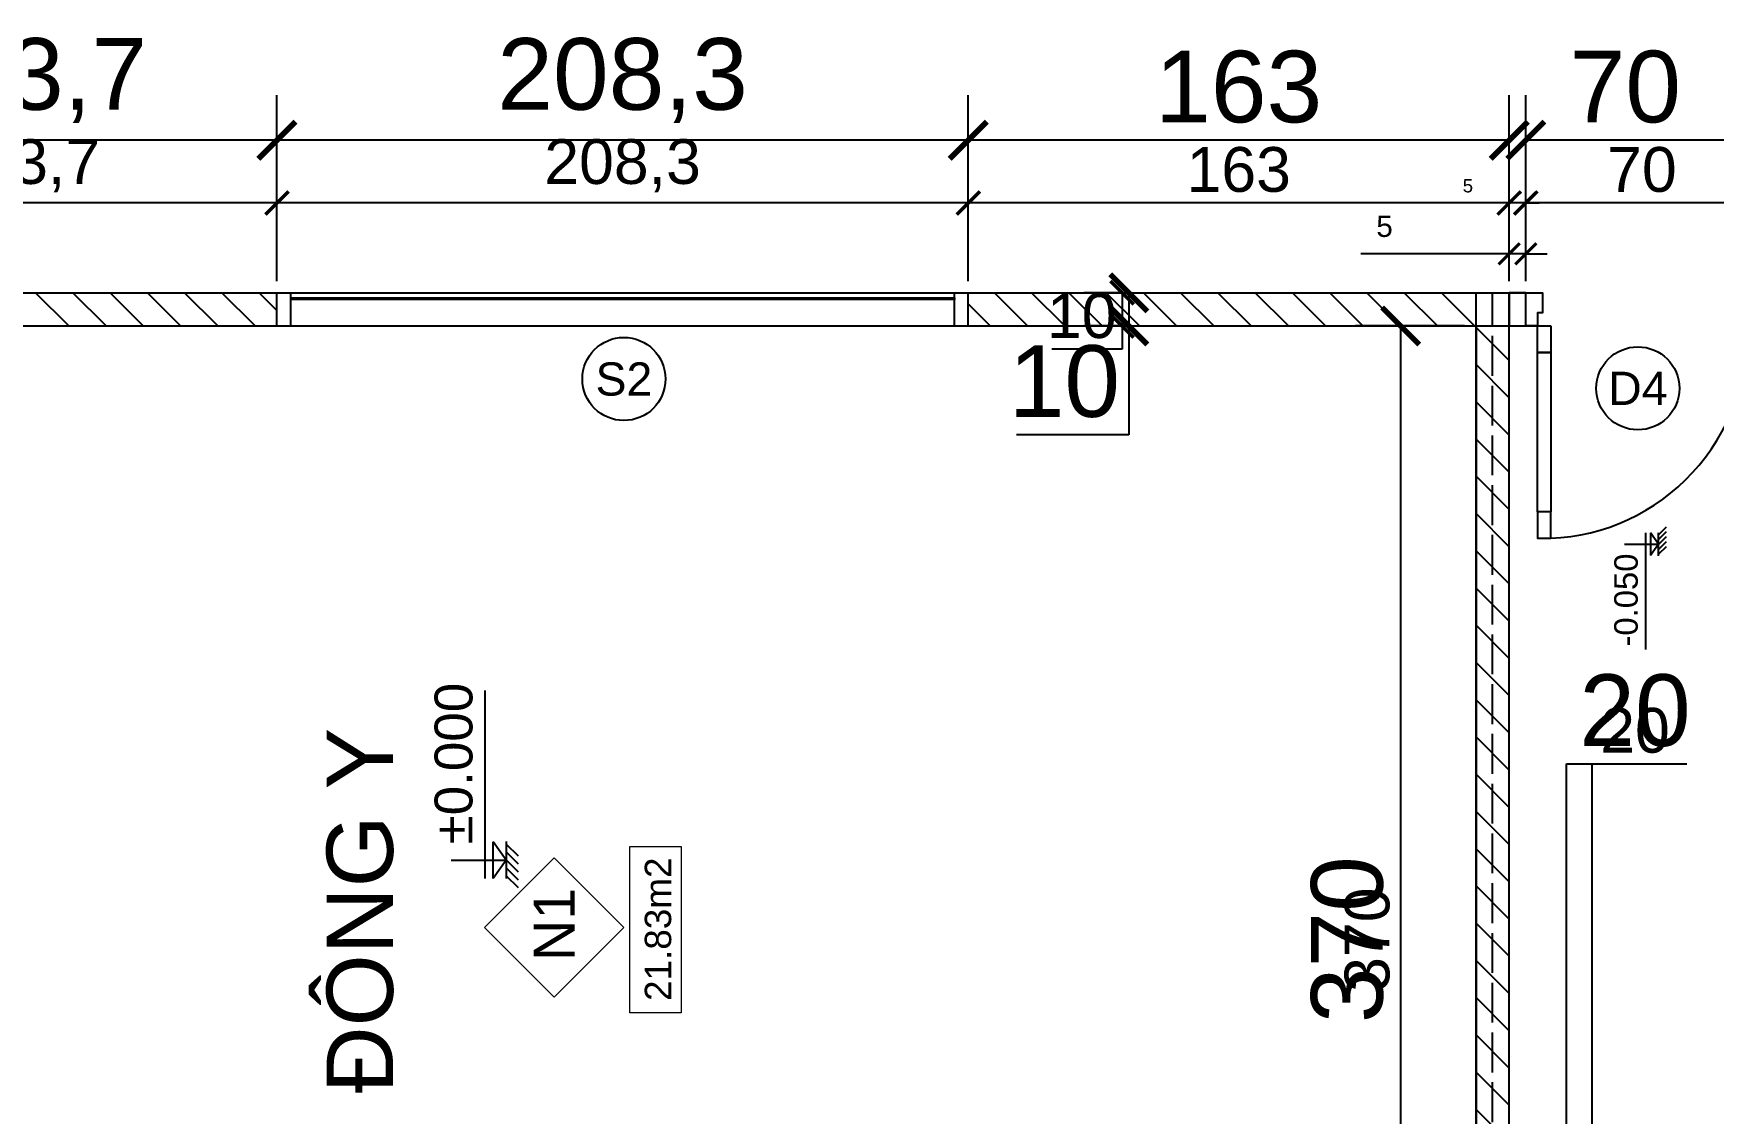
# Model space of a CAD drawing. Header units: millimetres. Extents: x -26398 to 135532, y -376633 to 43268.
# Drawn here: x 9597 to 10104, y -358722 to -358397 of the extents above; entities that cross this region are included whole.
import ezdxf
from ezdxf.enums import TextEntityAlignment as Align

# ---------------------------------------------------------------- set-up
doc = ezdxf.new("R2010")
doc.units = ezdxf.units.MM
doc.linetypes.add('ACAD_ISO02W100', pattern=[15, 12, -3])
for name, color, linetype in [('0 @ 5', 7, 'Continuous'), ('0 @ 8', 7, 'Continuous'), ('A-Door', 150, 'Continuous'), ('A5-KICHTHUOC', 251, 'Continuous'), ('cửa', 152, 'Continuous'), ('NT', 1, 'Continuous'), ('trục chia', 160, 'ACAD_ISO02W100'), ('TƯỜNG', 52, 'Continuous')]:
    doc.layers.add(name, color=color, linetype=linetype)
doc.layers.add('A6-GHICHU', color=147, linetype='Continuous', lineweight=20)
doc.styles.add('GHICHU35', font='', dxfattribs={"width": 0.9, "height": 350})
doc.styles.get("Standard").update_dxf_attribs({"font": 'arial.ttf'})
doc.styles.add('TUANH', font='')
doc.styles.get('GHICHU35').set_extended_font_data('VNI-Helve')
doc.styles.get('TUANH').set_extended_font_data('VNI-Helve-Condense', bold=True)
doc.dimstyles.new('SCALE dimmatbang', dxfattribs={"dimscale": 70, "dimtxt": 2.7, "dimasz": 1.4, "dimexe": 1.7, "dimexo": 0.7, "dimtad": 1, "dimtoh": 1, "dimdec": 1, "dimtxsty": 'Standard', "dimblk": 'ARCHTICK', "dimcen": 2.5, "dimclrd": 1, "dimclre": 256, "dimadec": 0, "dimazin": 0, "dimtfac": 1, "dimtdec": 1, "dimtmove": 0, "dimatfit": 3, "dimfxl": 1, "dimarcsym": 0})
pattern_1 = [(135, (-202.924, -361103.396), (-5.61266, -5.61266), [])]

# ---------------------------------------------------------------- blocks, each defined once
blk = doc.blocks.new('A$C7DB75F4D')
at = {"layer": 'A-Door'}
for points in [[(625, 740), (625, 660), (665, 660), (665, 740)], [(625, 180), (625, 660), (665, 660), (665, 180)], [(625, 100), (625, 180), (665, 180), (665, 100)], [(35, 100), (35, 60), (50, 60), (50, 50), (50, 0), (0, 0), (0, 100)], [(665, 100), (700, 100), (700, 0), (650, 0), (650, 50), (650, 60), (665, 60)]]:
    blk.add_lwpolyline(points, close=True, dxfattribs=at)
at = {"layer": 'NT', "color": 1}
blk.add_arc((650, 125), 615.5, 92.3278, 182.3278, dxfattribs=at)
blk = doc.blocks.new('1-cote nen')
for p, q in [((-1.8, 267.2), (-1.8, 0)), ((-91.4, 101.9), (827.5, 101.9)), ((-1.8, 0), (-91.4, 62.9)), ((-91.4, 62.9), (87.7, 62.9)), ((89.6, 0), (-91.4, 0)), ((-1.8, 0), (87.7, 62.9)), ((-137.3, -60), (-77.3, 0)), ((-98.7, -60), (-38.7, 0)), ((-60, -60), (0, 0)), ((-21.3, -60), (38.7, 0)), ((17.3, -60), (77.3, 0))]:
    blk.add_line(p, q)
at = {"ltscale": 50, "style": 'GHICHU35', "width": 0.9}
blk.add_attdef('%%P0.000', (75.5, 163.9), '', height=187.5, dxfattribs=at)
blk = doc.blocks.new('_ArchTick')
at = {"color": 0, "linetype": 'ByBlock', "const_width": 0.15}
blk.add_lwpolyline([(-0.5, -0.5), (0.5, 0.5)], dxfattribs=at)
blk = doc.blocks.new('*D7872')
at = {"color": 1, "lineweight": -2, "transparency": 16777216}
for p, q in [((10059.34, -358854.95), (10059.34, -358616.95)), ((10059.34, -358616.95), (10095.57, -358616.95)), ((10059.34, -358874.95), (10059.34, -358854.95))]:
    blk.add_line(p, q, dxfattribs=at)
at = {"lineweight": -2, "transparency": 16777216}
for p, q in [((10057.92, -358854.95), (10072.94, -358854.95)), ((10057.92, -358874.95), (10072.94, -358874.95))]:
    blk.add_line(p, q, dxfattribs=at)
at = {"layer": 'DEFPOINTS', "color": 0, "transparency": 16777216}
for p in [(10052.32, -358854.95), (10059.34, -358854.95), (10052.32, -358874.95)]:
    blk.add_point(p, dxfattribs=at)
at = {"color": 1, "lineweight": -2, "transparency": 16777216, "xscale": 11.2, "yscale": 11.2, "zscale": 11.2}
for p, rotation in [((10059.34, -358854.95), 90), ((10059.34, -358874.95), 270)]:
    blk.add_blockref('_ArchTick', p, dxfattribs=dict(at, rotation=rotation))
at = {"color": 0, "transparency": 16777216, "insert": (10079.96, -358600.92), "char_height": 21.6, "attachment_point": 5}
blk.add_mtext('20', dxfattribs=at)
blk = doc.blocks.new('*D7873')
at = {"color": 1, "lineweight": -2, "transparency": 16777216}
for p, q in [((10067.07, -358854.95), (10067.07, -358616.95)), ((10067.07, -358616.95), (10089.72, -358616.95)), ((10067.07, -358874.95), (10067.07, -358854.95))]:
    blk.add_line(p, q, dxfattribs=at)
at = {"lineweight": -2, "transparency": 16777216}
for p, q in [((10055.82, -358854.95), (10075.57, -358854.95)), ((10055.82, -358874.95), (10075.57, -358874.95))]:
    blk.add_line(p, q, dxfattribs=at)
at = {"layer": 'DEFPOINTS', "color": 0, "transparency": 16777216}
for p in [(10052.32, -358854.95), (10067.07, -358854.95), (10052.32, -358874.95)]:
    blk.add_point(p, dxfattribs=at)
at = {"color": 1, "lineweight": -2, "transparency": 16777216, "xscale": 7, "yscale": 7, "zscale": 7}
for p, rotation in [((10067.07, -358854.95), 90), ((10067.07, -358874.95), 270)]:
    blk.add_blockref('_ArchTick', p, dxfattribs=dict(at, rotation=rotation))
at = {"color": 0, "transparency": 16777216, "insert": (10079.96, -358606.93), "char_height": 13.5, "attachment_point": 5}
blk.add_mtext('20', dxfattribs=at)
blk = doc.blocks.new('*D7890')
at = {"lineweight": -2, "transparency": 16777216}
for p, q in [((10047.05, -358469.35), (10047.05, -358415.36)), ((10117.05, -358469.35), (10117.05, -358415.36))]:
    blk.add_line(p, q, dxfattribs=at)
at = {"color": 1, "lineweight": -2, "transparency": 16777216}
blk.add_line((10117.05, -358428.96), (10047.05, -358428.96), dxfattribs=at)
at = {"layer": 'DEFPOINTS', "color": 0, "transparency": 16777216}
for p in [(10047.05, -358428.96), (10047.05, -358474.95), (10117.05, -358474.95)]:
    blk.add_point(p, dxfattribs=at)
at = {"color": 1, "lineweight": -2, "transparency": 16777216, "xscale": 11.2, "yscale": 11.2, "zscale": 11.2, "rotation": 180}
blk.add_blockref('_ArchTick', (10047.05, -358428.96), dxfattribs=at)
at = {"color": 1, "lineweight": -2, "transparency": 16777216, "xscale": 11.2, "yscale": 11.2, "zscale": 11.2}
blk.add_blockref('_ArchTick', (10117.05, -358428.96), dxfattribs=at)
at = {"color": 0, "transparency": 16777216, "insert": (10077.05, -358412.93), "char_height": 21.6, "attachment_point": 5}
blk.add_mtext('70', dxfattribs=at)
blk = doc.blocks.new('*D7891')
at = {"lineweight": -2, "transparency": 16777216}
for p, q in [((10047.05, -358471.45), (10047.05, -358439.38)), ((10117.05, -358471.45), (10117.05, -358439.38))]:
    blk.add_line(p, q, dxfattribs=at)
at = {"color": 1, "lineweight": -2, "transparency": 16777216}
blk.add_line((10117.05, -358447.88), (10047.05, -358447.88), dxfattribs=at)
at = {"layer": 'DEFPOINTS', "color": 0, "transparency": 16777216}
for p in [(10047.05, -358447.88), (10047.05, -358474.95), (10117.05, -358474.95)]:
    blk.add_point(p, dxfattribs=at)
at = {"color": 1, "lineweight": -2, "transparency": 16777216, "xscale": 7, "yscale": 7, "zscale": 7, "rotation": 180}
blk.add_blockref('_ArchTick', (10047.05, -358447.88), dxfattribs=at)
at = {"color": 1, "lineweight": -2, "transparency": 16777216, "xscale": 7, "yscale": 7, "zscale": 7}
blk.add_blockref('_ArchTick', (10117.05, -358447.88), dxfattribs=at)
at = {"color": 0, "transparency": 16777216, "insert": (10082.05, -358437.86), "char_height": 13.5, "attachment_point": 5}
blk.add_mtext('70', dxfattribs=at)
blk = doc.blocks.new('*D7892')
at = {"lineweight": -2, "transparency": 16777216}
for p, q in [((10042.05, -358469.35), (10042.05, -358449.61)), ((10047.05, -358469.35), (10047.05, -358449.61))]:
    blk.add_line(p, q, dxfattribs=at)
at = {"color": 1, "lineweight": -2, "transparency": 16777216}
for p, q in [((10042.05, -358463.21), (9997.37, -358463.21)), ((10047.05, -358463.21), (10042.05, -358463.21)), ((10047.05, -358463.21), (10053.45, -358463.21))]:
    blk.add_line(p, q, dxfattribs=at)
at = {"layer": 'DEFPOINTS', "color": 0, "transparency": 16777216}
for p in [(10042.05, -358463.21), (10042.05, -358474.95), (10047.05, -358474.95)]:
    blk.add_point(p, dxfattribs=at)
at = {"color": 1, "lineweight": -2, "transparency": 16777216, "xscale": 6.4, "yscale": 6.4, "zscale": 6.4}
blk.add_blockref('_ArchTick', (10042.05, -358463.21), dxfattribs=at)
at = {"color": 1, "lineweight": -2, "transparency": 16777216, "xscale": 6.4, "yscale": 6.4, "zscale": 6.4, "rotation": 180}
blk.add_blockref('_ArchTick', (10047.05, -358463.21), dxfattribs=at)
at = {"color": 0, "transparency": 16777216, "insert": (10004.49, -358454.95), "char_height": 6.4, "attachment_point": 5}
blk.add_mtext('5', dxfattribs=at)
blk = doc.blocks.new('*D7893')
at = {"lineweight": -2, "transparency": 16777216}
for p, q in [((10042.05, -358471.45), (10042.05, -358439.38)), ((10047.05, -358471.45), (10047.05, -358439.38))]:
    blk.add_line(p, q, dxfattribs=at)
at = {"color": 1, "lineweight": -2, "transparency": 16777216}
for p, q in [((10042.05, -358447.88), (10025.14, -358447.88)), ((10047.05, -358447.88), (10042.05, -358447.88)), ((10047.05, -358447.88), (10051.05, -358447.88))]:
    blk.add_line(p, q, dxfattribs=at)
at = {"layer": 'DEFPOINTS', "color": 0, "transparency": 16777216}
for p in [(10042.05, -358447.88), (10042.05, -358474.95), (10047.05, -358474.95)]:
    blk.add_point(p, dxfattribs=at)
at = {"color": 1, "lineweight": -2, "transparency": 16777216, "xscale": 4, "yscale": 4, "zscale": 4}
blk.add_blockref('_ArchTick', (10042.05, -358447.88), dxfattribs=at)
at = {"color": 1, "lineweight": -2, "transparency": 16777216, "xscale": 4, "yscale": 4, "zscale": 4, "rotation": 180}
blk.add_blockref('_ArchTick', (10047.05, -358447.88), dxfattribs=at)
at = {"color": 0, "transparency": 16777216, "insert": (10029.6, -358442.72), "char_height": 4, "attachment_point": 5}
blk.add_mtext('5', dxfattribs=at)
blk = doc.blocks.new('*D7894')
at = {"lineweight": -2, "transparency": 16777216}
for p, q in [((9879.05, -358469.35), (9879.05, -358415.36)), ((10042.05, -358469.35), (10042.05, -358415.36))]:
    blk.add_line(p, q, dxfattribs=at)
at = {"color": 1, "lineweight": -2, "transparency": 16777216}
blk.add_line((10042.05, -358428.96), (9879.05, -358428.96), dxfattribs=at)
at = {"layer": 'DEFPOINTS', "color": 0, "transparency": 16777216}
for p in [(9879.05, -358428.96), (9879.05, -358474.95), (10042.05, -358474.95)]:
    blk.add_point(p, dxfattribs=at)
at = {"color": 1, "lineweight": -2, "transparency": 16777216, "xscale": 11.2, "yscale": 11.2, "zscale": 11.2, "rotation": 180}
blk.add_blockref('_ArchTick', (9879.05, -358428.96), dxfattribs=at)
at = {"color": 1, "lineweight": -2, "transparency": 16777216, "xscale": 11.2, "yscale": 11.2, "zscale": 11.2}
blk.add_blockref('_ArchTick', (10042.05, -358428.96), dxfattribs=at)
at = {"color": 0, "transparency": 16777216, "insert": (9960.55, -358412.93), "char_height": 21.6, "attachment_point": 5}
blk.add_mtext('163', dxfattribs=at)
blk = doc.blocks.new('*D7895')
at = {"lineweight": -2, "transparency": 16777216}
for p, q in [((9879.05, -358471.45), (9879.05, -358439.38)), ((10042.05, -358471.45), (10042.05, -358439.38))]:
    blk.add_line(p, q, dxfattribs=at)
at = {"color": 1, "lineweight": -2, "transparency": 16777216}
blk.add_line((10042.05, -358447.88), (9879.05, -358447.88), dxfattribs=at)
at = {"layer": 'DEFPOINTS', "color": 0, "transparency": 16777216}
for p in [(9879.05, -358447.88), (9879.05, -358474.95), (10042.05, -358474.95)]:
    blk.add_point(p, dxfattribs=at)
at = {"color": 1, "lineweight": -2, "transparency": 16777216, "xscale": 7, "yscale": 7, "zscale": 7, "rotation": 180}
blk.add_blockref('_ArchTick', (9879.05, -358447.88), dxfattribs=at)
at = {"color": 1, "lineweight": -2, "transparency": 16777216, "xscale": 7, "yscale": 7, "zscale": 7}
blk.add_blockref('_ArchTick', (10042.05, -358447.88), dxfattribs=at)
at = {"color": 0, "transparency": 16777216, "insert": (9960.55, -358437.86), "char_height": 13.5, "attachment_point": 5}
blk.add_mtext('163', dxfattribs=at)
blk = doc.blocks.new('*D7896')
at = {"lineweight": -2, "transparency": 16777216}
for p, q in [((9670.74, -358469.34), (9670.74, -358415.36)), ((9879.05, -358469.34), (9879.05, -358415.36))]:
    blk.add_line(p, q, dxfattribs=at)
at = {"color": 1, "lineweight": -2, "transparency": 16777216}
blk.add_line((9879.05, -358428.96), (9670.74, -358428.96), dxfattribs=at)
at = {"layer": 'DEFPOINTS', "color": 0, "transparency": 16777216}
for p in [(9670.74, -358428.96), (9670.74, -358474.94), (9879.05, -358474.94)]:
    blk.add_point(p, dxfattribs=at)
at = {"color": 1, "lineweight": -2, "transparency": 16777216, "xscale": 11.2, "yscale": 11.2, "zscale": 11.2, "rotation": 180}
blk.add_blockref('_ArchTick', (9670.74, -358428.96), dxfattribs=at)
at = {"color": 1, "lineweight": -2, "transparency": 16777216, "xscale": 11.2, "yscale": 11.2, "zscale": 11.2}
blk.add_blockref('_ArchTick', (9879.05, -358428.96), dxfattribs=at)
at = {"color": 0, "transparency": 16777216, "insert": (9774.89, -358410.98), "char_height": 21.6, "attachment_point": 5}
blk.add_mtext('208,3', dxfattribs=at)
blk = doc.blocks.new('*D7897')
at = {"lineweight": -2, "transparency": 16777216}
for p, q in [((9670.74, -358471.44), (9670.74, -358439.38)), ((9879.05, -358471.44), (9879.05, -358439.38))]:
    blk.add_line(p, q, dxfattribs=at)
at = {"color": 1, "lineweight": -2, "transparency": 16777216}
blk.add_line((9879.05, -358447.88), (9670.74, -358447.88), dxfattribs=at)
at = {"layer": 'DEFPOINTS', "color": 0, "transparency": 16777216}
for p in [(9670.74, -358447.88), (9670.74, -358474.94), (9879.05, -358474.94)]:
    blk.add_point(p, dxfattribs=at)
at = {"color": 1, "lineweight": -2, "transparency": 16777216, "xscale": 7, "yscale": 7, "zscale": 7, "rotation": 180}
blk.add_blockref('_ArchTick', (9670.74, -358447.88), dxfattribs=at)
at = {"color": 1, "lineweight": -2, "transparency": 16777216, "xscale": 7, "yscale": 7, "zscale": 7}
blk.add_blockref('_ArchTick', (9879.05, -358447.88), dxfattribs=at)
at = {"color": 0, "transparency": 16777216, "insert": (9774.89, -358436.64), "char_height": 13.5, "attachment_point": 5}
blk.add_mtext('208,3', dxfattribs=at)
blk = doc.blocks.new('*D7898')
at = {"lineweight": -2, "transparency": 16777216}
for p, q in [((9517.05, -358469.35), (9517.05, -358415.36)), ((9670.74, -358469.35), (9670.74, -358415.36))]:
    blk.add_line(p, q, dxfattribs=at)
at = {"color": 1, "lineweight": -2, "transparency": 16777216}
blk.add_line((9670.74, -358428.96), (9517.05, -358428.96), dxfattribs=at)
at = {"layer": 'DEFPOINTS', "color": 0, "transparency": 16777216}
for p in [(9517.05, -358428.96), (9517.05, -358474.95), (9670.74, -358474.95)]:
    blk.add_point(p, dxfattribs=at)
at = {"color": 1, "lineweight": -2, "transparency": 16777216, "xscale": 11.2, "yscale": 11.2, "zscale": 11.2, "rotation": 180}
blk.add_blockref('_ArchTick', (9517.05, -358428.96), dxfattribs=at)
at = {"color": 1, "lineweight": -2, "transparency": 16777216, "xscale": 11.2, "yscale": 11.2, "zscale": 11.2}
blk.add_blockref('_ArchTick', (9670.74, -358428.96), dxfattribs=at)
at = {"color": 0, "transparency": 16777216, "insert": (9593.89, -358410.98), "char_height": 21.6, "attachment_point": 5}
blk.add_mtext('153,7', dxfattribs=at)
blk = doc.blocks.new('*D7899')
at = {"lineweight": -2, "transparency": 16777216}
for p, q in [((9517.05, -358471.45), (9517.05, -358439.38)), ((9670.74, -358471.45), (9670.74, -358439.38))]:
    blk.add_line(p, q, dxfattribs=at)
at = {"color": 1, "lineweight": -2, "transparency": 16777216}
blk.add_line((9670.74, -358447.88), (9517.05, -358447.88), dxfattribs=at)
at = {"layer": 'DEFPOINTS', "color": 0, "transparency": 16777216}
for p in [(9517.05, -358447.88), (9517.05, -358474.95), (9670.74, -358474.95)]:
    blk.add_point(p, dxfattribs=at)
at = {"color": 1, "lineweight": -2, "transparency": 16777216, "xscale": 7, "yscale": 7, "zscale": 7, "rotation": 180}
blk.add_blockref('_ArchTick', (9517.05, -358447.88), dxfattribs=at)
at = {"color": 1, "lineweight": -2, "transparency": 16777216, "xscale": 7, "yscale": 7, "zscale": 7}
blk.add_blockref('_ArchTick', (9670.74, -358447.88), dxfattribs=at)
at = {"color": 0, "transparency": 16777216, "insert": (9593.89, -358436.64), "char_height": 13.5, "attachment_point": 5}
blk.add_mtext('153,7', dxfattribs=at)
blk = doc.blocks.new('*D7816')
at = {"lineweight": -2, "transparency": 16777216}
for p, q in [((9923.32, -358474.95), (9913.84, -358474.95)), ((9923.32, -358484.95), (9913.84, -358484.95))]:
    blk.add_line(p, q, dxfattribs=at)
at = {"color": 1, "lineweight": -2, "transparency": 16777216}
for p, q in [((9927.44, -358474.95), (9927.44, -358484.95)), ((9927.44, -358484.95), (9927.44, -358517.74)), ((9927.44, -358517.74), (9893.6, -358517.74))]:
    blk.add_line(p, q, dxfattribs=at)
at = {"layer": 'DEFPOINTS', "color": 0, "transparency": 16777216}
for p in [(9928.92, -358474.95), (9927.44, -358484.95), (9928.92, -358484.95)]:
    blk.add_point(p, dxfattribs=at)
at = {"color": 1, "lineweight": -2, "transparency": 16777216, "xscale": 11.2, "yscale": 11.2, "zscale": 11.2}
for p, rotation in [((9927.44, -358474.95), 90), ((9927.44, -358484.95), 270)]:
    blk.add_blockref('_ArchTick', p, dxfattribs=dict(at, rotation=rotation))
at = {"color": 0, "transparency": 16777216, "insert": (9908.02, -358501.71), "char_height": 21.6, "attachment_point": 5}
blk.add_mtext('10', dxfattribs=at)
blk = doc.blocks.new('*D7817')
at = {"lineweight": -2, "transparency": 16777216}
for p, q in [((9925.42, -358474.95), (9916.89, -358474.95)), ((9925.42, -358484.95), (9916.89, -358484.95))]:
    blk.add_line(p, q, dxfattribs=at)
at = {"color": 1, "lineweight": -2, "transparency": 16777216}
for p, q in [((9925.39, -358474.95), (9925.39, -358484.95)), ((9925.39, -358484.95), (9925.39, -358491.95)), ((9925.39, -358491.95), (9904.24, -358491.95))]:
    blk.add_line(p, q, dxfattribs=at)
at = {"layer": 'DEFPOINTS', "color": 0, "transparency": 16777216}
for p in [(9928.92, -358474.95), (9925.39, -358484.95), (9928.92, -358484.95)]:
    blk.add_point(p, dxfattribs=at)
at = {"color": 1, "lineweight": -2, "transparency": 16777216, "xscale": 7, "yscale": 7, "zscale": 7}
for p, rotation in [((9925.39, -358474.95), 90), ((9925.39, -358484.95), 270)]:
    blk.add_blockref('_ArchTick', p, dxfattribs=dict(at, rotation=rotation))
at = {"color": 0, "transparency": 16777216, "insert": (9913.25, -358481.93), "char_height": 13.5, "attachment_point": 5}
blk.add_mtext('10', dxfattribs=at)
blk = doc.blocks.new('*D7924')
at = {"lineweight": -2, "transparency": 16777216}
for p, q in [((10026.45, -358484.95), (9995.73, -358484.95)), ((10026.45, -358854.95), (9995.73, -358854.95))]:
    blk.add_line(p, q, dxfattribs=at)
at = {"color": 1, "lineweight": -2, "transparency": 16777216}
blk.add_line((10009.33, -358484.95), (10009.33, -358854.95), dxfattribs=at)
at = {"layer": 'DEFPOINTS', "color": 0, "transparency": 16777216}
for p in [(10032.05, -358484.95), (10009.33, -358854.95), (10032.05, -358854.95)]:
    blk.add_point(p, dxfattribs=at)
at = {"color": 1, "lineweight": -2, "transparency": 16777216, "xscale": 11.2, "yscale": 11.2, "zscale": 11.2}
for p, rotation in [((10009.33, -358484.95), 90), ((10009.33, -358854.95), 270)]:
    blk.add_blockref('_ArchTick', p, dxfattribs=dict(at, rotation=rotation))
at = {"color": 0, "transparency": 16777216, "insert": (9993.29, -358669.95), "char_height": 21.6, "attachment_point": 5, "rotation": 90}
blk.add_mtext('370', dxfattribs=at)
blk = doc.blocks.new('*D7925')
at = {"lineweight": -2, "transparency": 16777216}
for p, q in [((10028.55, -358484.95), (10000.83, -358484.95)), ((10028.55, -358854.95), (10000.83, -358854.95))]:
    blk.add_line(p, q, dxfattribs=at)
at = {"color": 1, "lineweight": -2, "transparency": 16777216}
blk.add_line((10009.33, -358484.95), (10009.33, -358854.95), dxfattribs=at)
at = {"layer": 'DEFPOINTS', "color": 0, "transparency": 16777216}
for p in [(10032.05, -358484.95), (10009.33, -358854.95), (10032.05, -358854.95)]:
    blk.add_point(p, dxfattribs=at)
at = {"color": 1, "lineweight": -2, "transparency": 16777216, "xscale": 7, "yscale": 7, "zscale": 7}
for p, rotation in [((10009.33, -358484.95), 90), ((10009.33, -358854.95), 270)]:
    blk.add_blockref('_ArchTick', p, dxfattribs=dict(at, rotation=rotation))
at = {"color": 0, "transparency": 16777216, "insert": (9999.3, -358669.95), "char_height": 13.5, "attachment_point": 5, "rotation": 90}
blk.add_mtext('370', dxfattribs=at)
blk = doc.blocks.new('*U9178')
at = {"layer": '0 @ 5'}
dim = blk.add_linear_dim(base=(10067.07, -358854.95), p1=(10052.32, -358874.95), p2=(10052.32, -358854.95), angle=90, dimstyle='SCALE dimmatbang', override={"dimscale": 5, "dimtix": 0, "dimtofl": 1, "dimtmove": 0, "dimatfit": 3}, dxfattribs=at)
dim.commit()
dim.dimension.update_dxf_attribs({"geometry": '*D7873', "text_midpoint": (10079.96, -358616.95), "dimtype": 128})
at = {"layer": '0 @ 8'}
dim = blk.add_linear_dim(base=(10059.34, -358854.95), p1=(10052.32, -358874.95), p2=(10052.32, -358854.95), angle=90, dimstyle='SCALE dimmatbang', override={"dimscale": 8, "dimtix": 0, "dimtofl": 1, "dimtmove": 0, "dimatfit": 3}, dxfattribs=at)
dim.commit()
dim.dimension.update_dxf_attribs({"geometry": '*D7872', "text_midpoint": (10079.96, -358616.95), "dimtype": 128})
blk = doc.blocks.new('*U9187')
at = {"layer": '0 @ 5'}
dim = blk.add_linear_dim(base=(10047.05, -358447.88), p1=(10117.05, -358474.95), p2=(10047.05, -358474.95), angle=180, dimstyle='SCALE dimmatbang', override={"dimscale": 5, "dimtix": 0, "dimtofl": 1, "dimtmove": 0, "dimatfit": 3}, dxfattribs=at)
dim.commit()
dim.dimension.update_dxf_attribs({"geometry": '*D7891', "text_midpoint": (10082.05, -358437.86)})
at = {"layer": '0 @ 8'}
dim = blk.add_linear_dim(base=(10047.05, -358428.96), p1=(10117.05, -358474.95), p2=(10047.05, -358474.95), angle=180, dimstyle='SCALE dimmatbang', override={"dimscale": 8, "dimtix": 0, "dimtofl": 1, "dimtmove": 0, "dimatfit": 3}, dxfattribs=at)
dim.commit()
dim.dimension.update_dxf_attribs({"geometry": '*D7890', "text_midpoint": (10077.05, -358428.96), "dimtype": 128})
blk = doc.blocks.new('*U9188')
at = {"layer": '0 @ 5'}
dim = blk.add_linear_dim(base=(10042.05, -358447.88), p1=(10047.05, -358474.95), p2=(10042.05, -358474.95), angle=180, dimstyle='SCALE dimmatbang', override={"dimscale": 5, "dimtxt": 0.8, "dimasz": 0.8, "dimtix": 0, "dimtofl": 1, "dimtmove": 0, "dimatfit": 3}, dxfattribs=at)
dim.commit()
dim.dimension.update_dxf_attribs({"geometry": '*D7893', "text_midpoint": (10029.6, -358442.72)})
at = {"layer": '0 @ 8'}
dim = blk.add_linear_dim(base=(10042.05, -358463.21), p1=(10047.05, -358474.95), p2=(10042.05, -358474.95), angle=180, dimstyle='SCALE dimmatbang', override={"dimscale": 8, "dimtxt": 0.8, "dimasz": 0.8, "dimtix": 0, "dimtofl": 1, "dimtmove": 0, "dimatfit": 3}, dxfattribs=at)
dim.commit()
dim.dimension.update_dxf_attribs({"geometry": '*D7892', "text_midpoint": (10004.49, -358463.21), "dimtype": 128})
blk = doc.blocks.new('*U9189')
at = {"layer": '0 @ 5'}
dim = blk.add_linear_dim(base=(9879.05, -358447.88), p1=(10042.05, -358474.95), p2=(9879.05, -358474.95), angle=180, dimstyle='SCALE dimmatbang', override={"dimscale": 5, "dimtix": 0, "dimtofl": 1, "dimtmove": 0, "dimatfit": 3}, dxfattribs=at)
dim.commit()
dim.dimension.update_dxf_attribs({"geometry": '*D7895', "text_midpoint": (9960.55, -358437.86)})
at = {"layer": '0 @ 8'}
dim = blk.add_linear_dim(base=(9879.05, -358428.96), p1=(10042.05, -358474.95), p2=(9879.05, -358474.95), angle=180, dimstyle='SCALE dimmatbang', override={"dimscale": 8, "dimtix": 0, "dimtofl": 1, "dimtmove": 0, "dimatfit": 3}, dxfattribs=at)
dim.commit()
dim.dimension.update_dxf_attribs({"geometry": '*D7894', "text_midpoint": (9960.55, -358428.96), "dimtype": 128})
blk = doc.blocks.new('*U9190')
at = {"layer": '0 @ 5'}
dim = blk.add_linear_dim(base=(9670.74, -358447.88), p1=(9879.05, -358474.94), p2=(9670.74, -358474.94), angle=180, dimstyle='SCALE dimmatbang', override={"dimscale": 5, "dimtix": 0, "dimtofl": 1, "dimtmove": 0, "dimatfit": 3}, dxfattribs=at)
dim.commit()
dim.dimension.update_dxf_attribs({"geometry": '*D7897', "text_midpoint": (9774.89, -358436.64)})
at = {"layer": '0 @ 8'}
dim = blk.add_linear_dim(base=(9670.74, -358428.96), p1=(9879.05, -358474.94), p2=(9670.74, -358474.94), angle=180, dimstyle='SCALE dimmatbang', override={"dimscale": 8, "dimtix": 0, "dimtofl": 1, "dimtmove": 0, "dimatfit": 3}, dxfattribs=at)
dim.commit()
dim.dimension.update_dxf_attribs({"geometry": '*D7896', "text_midpoint": (9774.89, -358428.96), "dimtype": 128})
blk = doc.blocks.new('*U9191')
at = {"layer": '0 @ 5'}
dim = blk.add_linear_dim(base=(9517.05, -358447.88), p1=(9670.74, -358474.95), p2=(9517.05, -358474.95), angle=180, dimstyle='SCALE dimmatbang', override={"dimscale": 5, "dimtix": 0, "dimtofl": 1, "dimtmove": 0, "dimatfit": 3}, dxfattribs=at)
dim.commit()
dim.dimension.update_dxf_attribs({"geometry": '*D7899', "text_midpoint": (9593.89, -358436.64)})
at = {"layer": '0 @ 8'}
dim = blk.add_linear_dim(base=(9517.05, -358428.96), p1=(9670.74, -358474.95), p2=(9517.05, -358474.95), angle=180, dimstyle='SCALE dimmatbang', override={"dimscale": 8, "dimtix": 0, "dimtofl": 1, "dimtmove": 0, "dimatfit": 3}, dxfattribs=at)
dim.commit()
dim.dimension.update_dxf_attribs({"geometry": '*D7898', "text_midpoint": (9593.89, -358428.96), "dimtype": 128})
blk = doc.blocks.new('*U9247')
at = {"layer": '0 @ 5'}
dim = blk.add_linear_dim(base=(9925.39, -358484.95), p1=(9928.92, -358474.95), p2=(9928.92, -358484.95), angle=90, dimstyle='SCALE dimmatbang', override={"dimscale": 5, "dimtix": 0, "dimtofl": 1, "dimtmove": 0, "dimatfit": 3}, dxfattribs=at)
dim.commit()
dim.dimension.update_dxf_attribs({"geometry": '*D7817', "text_midpoint": (9913.25, -358481.93)})
at = {"layer": '0 @ 8'}
dim = blk.add_linear_dim(base=(9927.44, -358484.95), p1=(9928.92, -358474.95), p2=(9928.92, -358484.95), angle=90, dimstyle='SCALE dimmatbang', override={"dimscale": 8, "dimtix": 0, "dimtofl": 1, "dimtmove": 0, "dimatfit": 3}, dxfattribs=at)
dim.commit()
dim.dimension.update_dxf_attribs({"geometry": '*D7816', "text_midpoint": (9908.02, -358517.74), "dimtype": 128})
blk = doc.blocks.new('*U9257')
at = {"layer": '0 @ 5'}
dim = blk.add_linear_dim(base=(10009.33, -358854.95), p1=(10032.05, -358484.95), p2=(10032.05, -358854.95), angle=90, dimstyle='SCALE dimmatbang', override={"dimscale": 5, "dimtix": 0, "dimtofl": 1, "dimtmove": 0, "dimatfit": 3}, dxfattribs=at)
dim.commit()
dim.dimension.update_dxf_attribs({"geometry": '*D7925', "text_midpoint": (9999.3, -358669.95)})
at = {"layer": '0 @ 8'}
dim = blk.add_linear_dim(base=(10009.33, -358854.95), p1=(10032.05, -358484.95), p2=(10032.05, -358854.95), angle=90, dimstyle='SCALE dimmatbang', override={"dimscale": 8, "dimtix": 0, "dimtofl": 1, "dimtmove": 0, "dimatfit": 3}, dxfattribs=at)
dim.commit()
dim.dimension.update_dxf_attribs({"geometry": '*D7924', "text_midpoint": (9993.29, -358669.95)})

msp = doc.modelspace()

# ---------------------------------------------------------------- hatches: boundary and pattern name
at = {"layer": 'TƯỜNG'}
h = msp.add_hatch(dxfattribs=at)
h.set_pattern_fill('ANSI31', color=256, scale=2.5, angle=90)
h.set_pattern_definition(pattern_1)
h.paths.add_polyline_path([(9879.05, -358474.95), (9879.05, -358484.95), (10032.05, -358484.95), (10032.05, -358474.95)])
h = msp.add_hatch(dxfattribs=at)
h.set_pattern_fill('ANSI31', color=256, scale=2.5, angle=90)
h.set_pattern_definition(pattern_1)
h.paths.add_polyline_path([(10032.05, -358484.95), (10032.05, -358854.95), (10037.05, -358854.95), (10037.05, -358484.95)])
h.paths.add_polyline_path([(10037.05, -358484.95), (10037.05, -358854.95), (10042.05, -358854.95), (10042.05, -358484.95)])

# ---------------------------------------------------------------- linework, layer by layer
at = {"linetype": 'Continuous'}
for p, q in [((9608.03, -358484.95), (9598.03, -358474.95)), ((9619.25, -358484.95), (9609.25, -358474.95)), ((9630.48, -358484.95), (9620.48, -358474.95)), ((9641.7, -358484.95), (9631.7, -358474.95)), ((9652.93, -358484.95), (9642.93, -358474.95)), ((9664.15, -358484.95), (9654.15, -358474.95)), ((9670.74, -358480.31), (9665.38, -358474.95))]:
    msp.add_line(p, q, dxfattribs=at)
for p, q in [((9670.74, -358474.95), (9879.05, -358474.95)), ((9670.74, -358484.95), (9670.74, -358474.95)), ((9674.88, -358484.95), (9674.88, -358474.95)), ((9874.88, -358484.95), (9874.88, -358474.95)), ((9879.05, -358484.95), (9879.05, -358474.95)), ((9670.74, -358484.95), (9879.05, -358484.95))]:
    msp.add_line(p, q)
at = {"color": 4}
msp.add_lwpolyline([(9674.88, -358476.44), (9874.88, -358476.44), (9874.88, -358476.94), (9674.88, -358476.94)], close=True, dxfattribs=at)
for points in [[(10042.05, -358484.95), (10047.05, -358484.95), (10047.05, -358474.95), (10042.05, -358474.95)], [(9442.05, -358854.95), (9442.05, -358484.95), (10032.05, -358484.95), (10032.05, -358854.95)]]:
    msp.add_lwpolyline(points, close=True)
for centre in [(9775.29, -358500.93), (10080.82, -358503.75)]:
    msp.add_circle(centre, 12.52)
at = {"layer": 'A6-GHICHU', "ltscale": 0.5}
for points in [[(9777.08, -358692), (9777.08, -358641.89), (9792.53, -358641.89), (9792.53, -358692)], [(9775.29, -358666.29), (9754.28, -358645.28), (9733.26, -358666.29), (9754.28, -358687.31)]]:
    msp.add_lwpolyline(points, close=True, dxfattribs=at)
at = {"layer": 'trục chia'}
msp.add_line((10037.05, -358874.95), (10037.05, -358474.95), dxfattribs=at)
at = {"layer": 'TƯỜNG'}
for p, q in [((9512.05, -358474.95), (10052.05, -358474.95)), ((10032.05, -358854.95), (10032.05, -358474.95)), ((10042.05, -358854.95), (10042.05, -358474.95)), ((9512.05, -358484.95), (10052.05, -358484.95))]:
    msp.add_line(p, q, dxfattribs=at)

# ---------------------------------------------------------------- block references
for name in ['*U9191', '*U9190', '*U9189', '*U9187', '*U9188', '*U9247', '*U9257', '*U9178']:
    msp.add_blockref(name, (0, 0))
at = {"layer": 'A5-KICHTHUOC', "ltscale": 0.5}
ref = msp.add_blockref('1-cote nen', (10087.05, -358550.83), dxfattribs=dict(at, xscale=-0.0382254171401861, yscale=0.0382254171401861, zscale=0.0382254171401861, rotation=90))
ref.add_attrib('%%P0.000', '-0.050', (10080.78, -358581.59), dxfattribs={"layer": '0', "color": 4, "ltscale": 50, "height": 7.079, "rotation": 90})
ref = msp.add_blockref('1-cote nen', (9739.78, -358645.89), dxfattribs=dict(at, xscale=0.06173531862781489, yscale=0.06173531862781489, zscale=0.06173531862781489, rotation=90))
ref.add_attrib('%%P0.000', '%%P0.000', (9729.66, -358641.23), dxfattribs={"layer": '0', "color": 4, "ltscale": 50, "height": 11.432, "rotation": 90})
at = {"layer": 'cửa', "xscale": 0.1, "yscale": 0.1, "zscale": 0.1, "rotation": 180}
msp.add_blockref('A$C7DB75F4D', (10117.05, -358474.95), dxfattribs=at)

# ---------------------------------------------------------------- texts
msp.add_text('ĐÔNG Y', height=20, rotation=90).set_placement((9695.7, -358661.16), align=Align.MIDDLE_CENTER)
at = {"layer": 'A6-GHICHU', "ltscale": 0.5, "attachment_point": 5, "rotation": 90, "style": 'TUANH'}
for s, insert, char_height in [('{\\fArial|b0|i0|c163|p34;21.83\\fArial|b0|i0|c0|p34;m2}', (9785.61, -358666.81), 7.9559), ('{\\fArial|b0|i0|c0|p34;N1}', (9754.25, -358665.36), 12.3835)]:
    msp.add_mtext(s, dxfattribs=dict(at, insert=insert, char_height=char_height))
at = {"layer": 'TƯỜNG'}
for s, p in [('S2', (9775.29, -358500.93)), ('D4', (10080.82, -358503.75))]:
    msp.add_text(s, height=10.015, dxfattribs=at).set_placement(p, align=Align.MIDDLE_CENTER)

doc.saveas('drawing.dxf')
